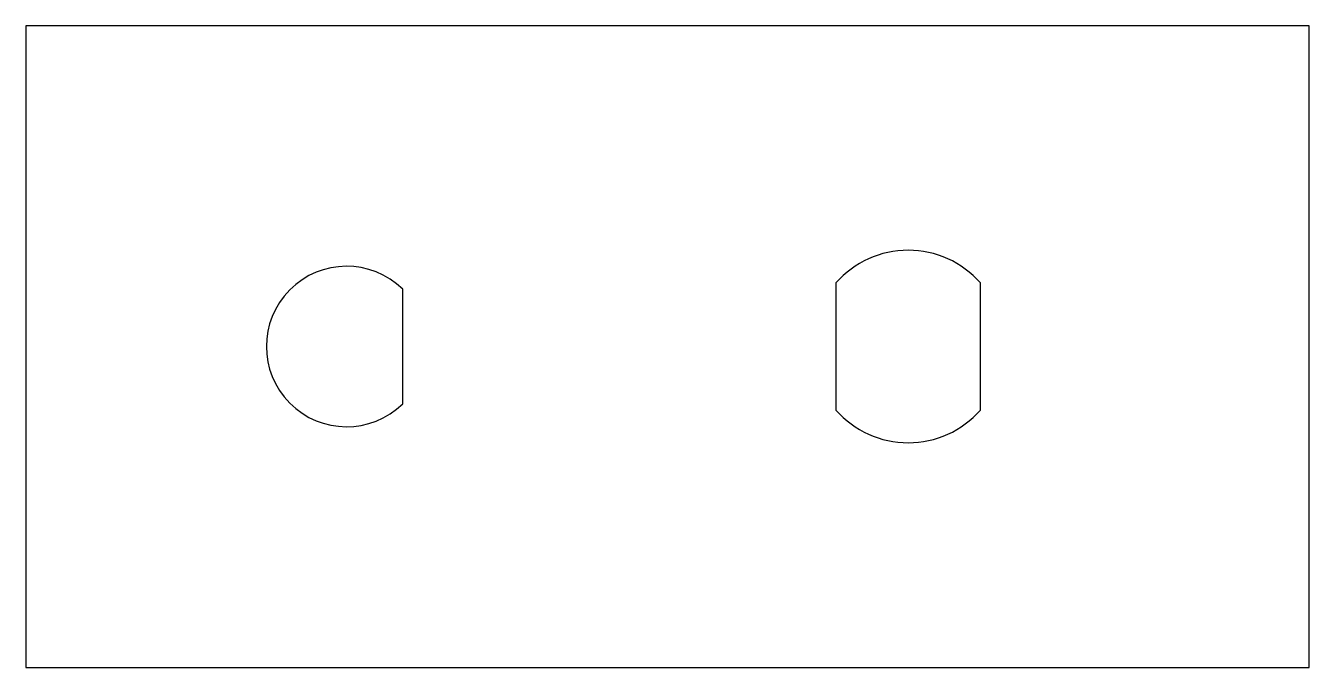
# Model space of a CAD drawing. Header units: millimetres. Extents: x 0 to 80, y 0 to 40.
import ezdxf

# ---------------------------------------------------------------- set-up
doc = ezdxf.new("R2010")
doc.units = ezdxf.units.MM
doc.layers.get('0').update_dxf_attribs({"linetype": 'CONTINUOUS'})

msp = doc.modelspace()

# ---------------------------------------------------------------- linework, layer by layer
for p, q in [((80, 40), (0, 40)), ((0, 40), (0, 0)), ((80, 0), (80, 40)), ((23.5, 16.429), (23.5, 23.571)), ((50.5, 23.969), (50.5, 16.031)), ((59.5, 16.031), (59.5, 23.969)), ((0, 0), (80, 0))]:
    msp.add_line(p, q)
for centre, radius, start, end in [((55, 20), 6, 41.40962, 138.59038), ((20, 20), 5, 45.573, 314.427), ((55, 20), 6, 221.40962, 318.59038)]:
    msp.add_arc(centre, radius, start, end)

doc.saveas('drawing.dxf')
